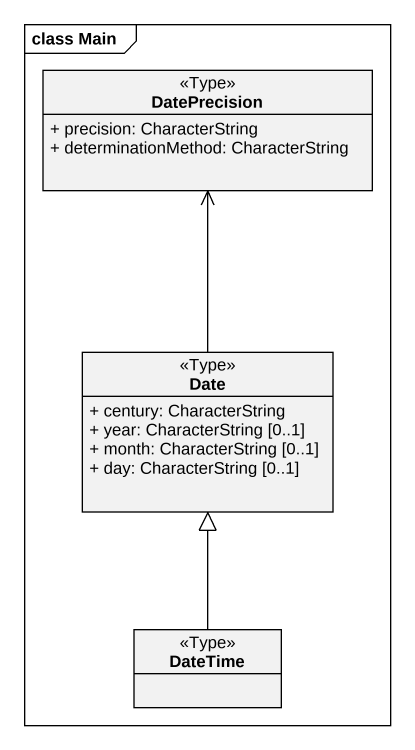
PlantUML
@startuml
mainframe class Main
hide circle
hide empty members
skinparam classAttributeIconSize 0
class DatePrecision <<Type>> {
  + precision: CharacterString
  + determinationMethod: CharacterString
}
class Date <<Type>> {
  + century: CharacterString
  + year: CharacterString [0..1]
  + month: CharacterString [0..1]
  + day: CharacterString [0..1]
}
class DateTime <<Type>>
Date -up-> DatePrecision
DateTime -up-|> Date
@enduml
